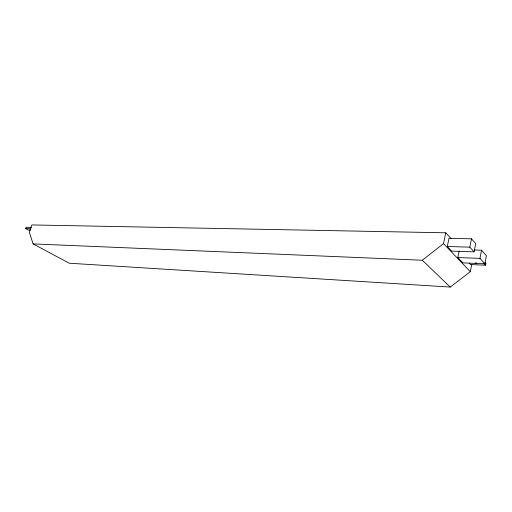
<?xml version="1.0" encoding="UTF-8"?>
<svg xmlns="http://www.w3.org/2000/svg" width="512" height="512" viewBox="0 0 512 512"><rect width="100%" height="100%" fill="white"/><g stroke="black" fill="none" stroke-linecap="round" stroke-linejoin="round"><path stroke-width="0.77" d="M459.13 250.963L457.818 257.523L462.912 262.867L484.87 263.808L486.4 255.725L481.53 250.214L474.426 249.984M469.178 263.13L470.502 264.544L485.581 265.203L485.946 263.258L485.088 262.304M484.87 263.808L479.962 258.381L481.53 250.214M474.074 251.866L475.68 243.597L471.469 238.829L448.979 238.304L447.302 246.496L451.706 251.117L474.074 251.866L469.83 247.168L447.302 246.496M451.174 238.65L445.747 232.8L31.866 224.934L29.286 232.096L33.114 243.904L69.21 263.213L450.246 287.066L470.342 271.68L471.763 264.371M469.83 247.168L471.469 238.829M33.114 243.904L422.31 260.237L443.52 243.61L445.747 232.8M30.464 230.067L28.192 230.01L25.6 228.589L26.08 227.264L31.386 227.379M25.6 228.589L30.906 228.717M457.818 257.523L479.962 258.381M475.098 262.925L476.691 262.995M422.31 260.237L450.246 287.066M443.52 243.61L470.342 271.68M483.859 263.296L485.581 265.203"/></g></svg>
